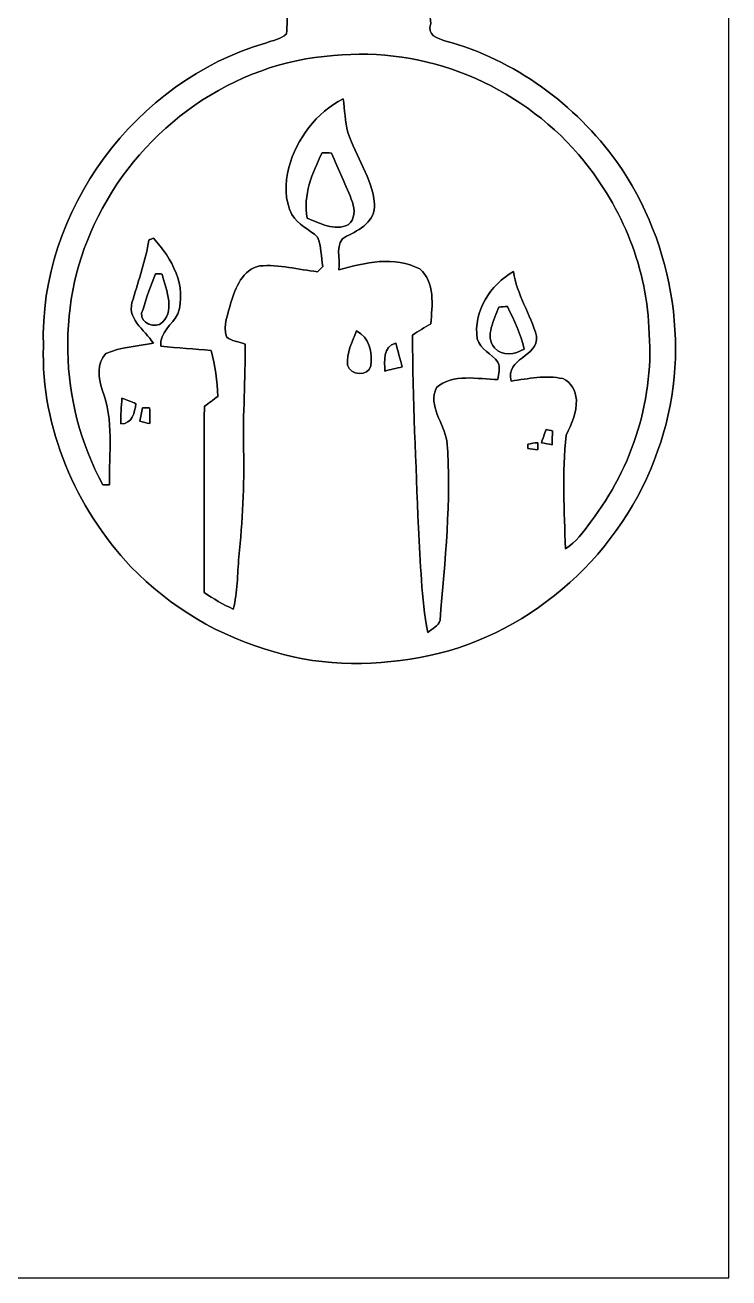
# Model space of a CAD drawing. Header units: centimetres. Extents: x -16.8 to 16.8, y -16.7 to 16.7.
# Drawn here: x 5.47 to 16.77, y -16.67 to 3.45 of the extents above; entities that cross this region are included whole.
import ezdxf

# ---------------------------------------------------------------- set-up
doc = ezdxf.new("R2010")
doc.units = ezdxf.units.CM
doc.header["$MEASUREMENT"] = 0
doc.layers.add('Layer 1', color=7, linetype='Continuous')

msp = doc.modelspace()

# ---------------------------------------------------------------- linework, layer by layer
at = {"layer": 'Layer 1', "color": 7}
for points, knots in [([(-16.77458, 16.66875), (-16.77458, 16.66875), (16.77458, 16.66875), (16.77458, 16.66875), (16.77458, 16.66875), (16.77458, 16.66875), (16.77458, -16.66875), (16.77458, -16.66875), (16.77458, -16.66875), (16.77458, -16.66875), (-16.77458, -16.66875), (-16.77458, -16.66875), (-16.77458, -16.66875), (-16.77458, -16.66875), (-16.77458, 16.66875), (-16.77458, 16.66875), (-16.77458, 16.66875), (-16.77458, 16.66875), (-16.77458, 16.66875), (-16.77458, 16.66875)], [0, 0, 0, 0, 0.16666667, 0.16666667, 0.16666667, 0.16666667, 0.33333333, 0.33333333, 0.33333333, 0.33333333, 0.5, 0.5, 0.5, 0.5, 0.66666667, 0.66666667, 0.66666667, 0.66666667, 1, 1, 1, 1]), ([(10.43869, 6.35494), (10.18364, 6.14292), (10.07075, 5.80566), (10.03512, 5.48605), (10.03512, 5.48605), (9.97867, 5.09023), (10.21221, 4.75227), (10.40659, 4.43265), (10.40659, 4.43265), (10.1787, 4.37797), (9.89295, 4.36316), (9.76242, 4.13773), (9.76242, 4.13773), (9.64565, 3.87703), (9.69927, 3.58387), (9.66541, 3.308), (9.66541, 3.308), (9.58003, 3.21451), (9.43998, 3.20604), (9.33027, 3.15842), (9.33027, 3.15842), (7.24852, 2.55588), (5.68889, 0.46461), (5.76157, -1.71097), (5.76157, -1.71097), (5.72382, -3.01907), (6.27909, -4.30354), (7.16844, -5.24898), (7.16844, -5.24898), (7.79427, -5.89915), (8.59931, -6.37575), (9.46856, -6.61741), (9.46856, -6.61741), (10.27606, -6.86188), (11.14531, -6.84601), (11.96587, -6.67702), (11.96587, -6.67702), (13.64439, -6.30908), (15.06855, -5.01191), (15.6277, -3.39231), (15.6277, -3.39231), (16.19003, -1.8602), (15.90816, -0.07514), (14.97365, 1.25236), (14.97365, 1.25236), (14.30443, 2.17487), (13.33112, 2.89243), (12.22587, 3.19123), (12.22587, 3.19123), (12.10204, 3.23391), (11.90907, 3.28083), (11.98457, 3.47345), (11.98457, 3.47345), (11.95246, 3.73239), (12.01349, 4.02872), (11.8304, 4.24497), (11.8304, 4.24497), (11.65542, 4.36421), (11.44305, 4.40302), (11.23774, 4.43195), (11.23774, 4.43195), (11.33898, 4.60022), (11.46351, 4.75827), (11.5256, 4.947), (11.5256, 4.947), (11.64414, 5.26803), (11.5951, 5.62681), (11.48256, 5.94184), (11.48256, 5.94184), (11.40425, 6.15985), (11.24761, 6.35106), (11.03877, 6.45442), (11.03877, 6.45442), (10.84262, 6.54438), (10.59744, 6.49676), (10.43869, 6.35494)], [0, 0, 0, 0, 0.05, 0.05, 0.05, 0.05, 0.1, 0.1, 0.1, 0.1, 0.15, 0.15, 0.15, 0.15, 0.2, 0.2, 0.2, 0.2, 0.25, 0.25, 0.25, 0.25, 0.3, 0.3, 0.3, 0.3, 0.35, 0.35, 0.35, 0.35, 0.4, 0.4, 0.4, 0.4, 0.45, 0.45, 0.45, 0.45, 0.5, 0.5, 0.5, 0.5, 0.55, 0.55, 0.55, 0.55, 0.6, 0.6, 0.6, 0.6, 0.65, 0.65, 0.65, 0.65, 0.7, 0.7, 0.7, 0.7, 0.75, 0.75, 0.75, 0.75, 0.8, 0.8, 0.8, 0.8, 0.85, 0.85, 0.85, 0.85, 0.9, 0.9, 0.9, 0.9, 1, 1, 1, 1]), ([(10.42247, 2.95663), (11.89284, 3.11432), (13.39532, 2.48638), (14.35523, 1.37195), (14.35523, 1.37195), (15.0181, 0.60008), (15.44637, -0.38629), (15.48694, -1.40935), (15.48694, -1.40935), (15.58925, -2.52095), (15.22977, -3.65231), (14.55173, -4.53284), (14.55173, -4.53284), (14.43426, -4.69018), (14.31819, -4.85669), (14.14745, -4.96147), (14.14745, -4.96147), (14.13228, -4.35398), (14.08818, -3.74121), (14.1605, -3.13725), (14.1605, -3.13725), (14.24234, -2.95769), (14.33019, -2.77107), (14.32348, -2.56857), (14.32348, -2.56857), (14.31325, -2.42993), (14.24234, -2.28106), (14.10582, -2.22885), (14.10582, -2.22885), (13.82854, -2.17029), (13.55055, -2.22991), (13.27609, -2.26907), (13.27609, -2.26907), (13.17625, -1.89724), (13.71917, -1.87995), (13.68496, -1.54764), (13.68496, -1.54764), (13.58547, -1.19274), (13.36604, -0.87877), (13.31419, -0.50765), (13.31419, -0.50765), (12.93918, -0.72531), (12.66155, -1.14441), (12.7321, -1.59068), (12.7321, -1.59068), (12.78079, -1.76071), (12.96494, -1.83092), (13.06266, -1.96674), (13.06266, -1.96674), (13.10922, -2.05387), (13.07359, -2.15406), (13.06301, -2.24578), (13.06301, -2.24578), (12.74092, -2.23802), (12.34052, -2.13995), (12.07523, -2.37384), (12.07523, -2.37384), (11.93518, -2.66312), (12.19764, -2.94958), (12.24527, -3.23003), (12.24527, -3.23003), (12.31688, -4.19171), (12.21246, -5.15267), (12.13414, -6.11011), (12.13414, -6.11011), (12.1091, -6.20642), (12.00785, -6.24875), (11.93588, -6.30414), (11.93588, -6.30414), (11.83005, -5.75028), (11.8237, -5.18407), (11.78595, -4.62315), (11.78595, -4.62315), (11.74715, -3.59234), (11.69599, -2.56117), (11.6907, -1.52964), (11.6907, -1.52964), (11.78736, -1.46756), (11.88544, -1.40723), (11.98421, -1.34832), (11.98421, -1.34832), (12.00856, -1.05974), (12.06041, -0.67874), (11.80818, -0.46884), (11.80818, -0.46884), (11.40319, -0.25647), (10.92517, -0.36195), (10.5089, -0.48436), (10.5089, -0.48436), (10.53959, -0.31256), (10.42741, -0.03669), (10.63061, 0.05574), (10.63061, 0.05574), (10.84121, 0.16016), (11.10051, 0.29563), (11.08075, 0.57891), (11.08075, 0.57891), (11.04441, 0.99483), (10.77983, 1.33738), (10.65389, 1.72473), (10.65389, 1.72473), (10.60485, 1.90077), (10.60309, 2.08562), (10.57945, 2.26483), (10.57945, 2.26483), (10.14659, 2.04082), (9.83227, 1.6256), (9.70315, 1.15958), (9.70315, 1.15958), (9.64212, 0.91369), (9.63295, 0.635), (9.75536, 0.40605), (9.75536, 0.40605), (9.84744, 0.24024), (10.03265, 0.16581), (10.16776, 0.04374), (10.16776, 0.04374), (10.22562, -0.10442), (10.22421, -0.27234), (10.25172, -0.42968), (10.25172, -0.42968), (10.22244, -0.45755), (10.19351, -0.48578), (10.16494, -0.514), (10.16494, -0.514), (9.85626, -0.4766), (9.54969, -0.39335), (9.23643, -0.41981), (9.23643, -0.41981), (8.96232, -0.47378), (8.84908, -0.77153), (8.77358, -1.00753), (8.77358, -1.00753), (8.73478, -1.18357), (8.63882, -1.3776), (8.70444, -1.55893), (8.70444, -1.55893), (8.78522, -1.63124), (8.90058, -1.63759), (9.00112, -1.67393), (9.00112, -1.67393), (9.01171, -2.23908), (8.96373, -2.80353), (8.97819, -3.36903), (8.97819, -3.36903), (8.99089, -3.94476), (8.95773, -4.51979), (8.90305, -5.0927), (8.90305, -5.0927), (8.87377, -5.37104), (8.88577, -5.65679), (8.81133, -5.92914), (8.81133, -5.92914), (8.64729, -5.85541), (8.49277, -5.76298), (8.34319, -5.66385), (8.34319, -5.66385), (8.34461, -4.66654), (8.3379, -3.66959), (8.34849, -2.67264), (8.34849, -2.67264), (8.42081, -2.62043), (8.49277, -2.56752), (8.56509, -2.51425), (8.56509, -2.51425), (8.55451, -2.26589), (8.51888, -2.01859), (8.45961, -1.77694), (8.45961, -1.77694), (8.18868, -1.75295), (7.9181, -1.73673), (7.64787, -1.70815), (7.64787, -1.70815), (7.626, -1.48837), (7.83167, -1.36419), (7.92445, -1.18921), (7.92445, -1.18921), (8.06979, -0.7366), (7.82461, -0.30127), (7.53181, 0.02505), (7.53181, 0.02505), (7.51311, 0.01764), (7.47571, 0.00282), (7.45702, -0.00459), (7.45702, -0.00459), (7.40622, -0.32914), (7.29051, -0.63747), (7.20549, -0.95321), (7.20549, -0.95321), (7.07072, -1.25695), (7.39246, -1.4411), (7.52898, -1.66053), (7.52898, -1.66053), (7.27322, -1.71062), (7.0037, -1.71803), (6.76487, -1.82774), (6.76487, -1.82774), (6.61987, -1.97908), (6.64351, -2.22391), (6.70631, -2.40736), (6.70631, -2.40736), (6.90139, -2.89172), (6.81073, -3.42477), (6.8266, -3.93347), (6.8266, -3.93347), (6.79873, -3.93383), (6.74299, -3.93488), (6.71512, -3.93524), (6.71512, -3.93524), (6.00498, -2.61973), (5.95348, -0.96026), (6.64245, 0.37394), (6.64245, 0.37394), (7.35083, 1.80305), (8.81803, 2.85186), (10.42247, 2.95663)], [0, 0, 0, 0, 0.01818182, 0.01818182, 0.01818182, 0.01818182, 0.03636364, 0.03636364, 0.03636364, 0.03636364, 0.05454545, 0.05454545, 0.05454545, 0.05454545, 0.07272727, 0.07272727, 0.07272727, 0.07272727, 0.09090909, 0.09090909, 0.09090909, 0.09090909, 0.10909091, 0.10909091, 0.10909091, 0.10909091, 0.12727273, 0.12727273, 0.12727273, 0.12727273, 0.14545455, 0.14545455, 0.14545455, 0.14545455, 0.16363636, 0.16363636, 0.16363636, 0.16363636, 0.18181818, 0.18181818, 0.18181818, 0.18181818, 0.2, 0.2, 0.2, 0.2, 0.21818182, 0.21818182, 0.21818182, 0.21818182, 0.23636364, 0.23636364, 0.23636364, 0.23636364, 0.25454545, 0.25454545, 0.25454545, 0.25454545, 0.27272727, 0.27272727, 0.27272727, 0.27272727, 0.29090909, 0.29090909, 0.29090909, 0.29090909, 0.30909091, 0.30909091, 0.30909091, 0.30909091, 0.32727273, 0.32727273, 0.32727273, 0.32727273, 0.34545455, 0.34545455, 0.34545455, 0.34545455, 0.36363636, 0.36363636, 0.36363636, 0.36363636, 0.38181818, 0.38181818, 0.38181818, 0.38181818, 0.4, 0.4, 0.4, 0.4, 0.41818182, 0.41818182, 0.41818182, 0.41818182, 0.43636364, 0.43636364, 0.43636364, 0.43636364, 0.45454545, 0.45454545, 0.45454545, 0.45454545, 0.47272727, 0.47272727, 0.47272727, 0.47272727, 0.49090909, 0.49090909, 0.49090909, 0.49090909, 0.50909091, 0.50909091, 0.50909091, 0.50909091, 0.52727273, 0.52727273, 0.52727273, 0.52727273, 0.54545455, 0.54545455, 0.54545455, 0.54545455, 0.56363636, 0.56363636, 0.56363636, 0.56363636, 0.58181818, 0.58181818, 0.58181818, 0.58181818, 0.6, 0.6, 0.6, 0.6, 0.61818182, 0.61818182, 0.61818182, 0.61818182, 0.63636364, 0.63636364, 0.63636364, 0.63636364, 0.65454545, 0.65454545, 0.65454545, 0.65454545, 0.67272727, 0.67272727, 0.67272727, 0.67272727, 0.69090909, 0.69090909, 0.69090909, 0.69090909, 0.70909091, 0.70909091, 0.70909091, 0.70909091, 0.72727273, 0.72727273, 0.72727273, 0.72727273, 0.74545455, 0.74545455, 0.74545455, 0.74545455, 0.76363636, 0.76363636, 0.76363636, 0.76363636, 0.78181818, 0.78181818, 0.78181818, 0.78181818, 0.8, 0.8, 0.8, 0.8, 0.81818182, 0.81818182, 0.81818182, 0.81818182, 0.83636364, 0.83636364, 0.83636364, 0.83636364, 0.85454545, 0.85454545, 0.85454545, 0.85454545, 0.87272727, 0.87272727, 0.87272727, 0.87272727, 0.89090909, 0.89090909, 0.89090909, 0.89090909, 0.90909091, 0.90909091, 0.90909091, 0.90909091, 0.92727273, 0.92727273, 0.92727273, 0.92727273, 0.94545455, 0.94545455, 0.94545455, 0.94545455, 0.96363636, 0.96363636, 0.96363636, 0.96363636, 1, 1, 1, 1]), ([(10.23902, 1.39771), (10.28947, 1.39594), (10.34027, 1.39418), (10.39107, 1.39206), (10.39107, 1.39206), (10.49584, 1.12607), (10.62919, 0.87207), (10.72586, 0.6029), (10.72586, 0.6029), (10.77277, 0.48366), (10.76431, 0.32738), (10.65918, 0.2413), (10.65918, 0.2413), (10.4394, 0.13688), (10.19951, 0.26282), (9.99913, 0.34749), (9.99913, 0.34749), (9.92822, 0.71931), (10.08168, 1.07068), (10.23902, 1.39771)], [0, 0, 0, 0, 0.16666667, 0.16666667, 0.16666667, 0.16666667, 0.33333333, 0.33333333, 0.33333333, 0.33333333, 0.5, 0.5, 0.5, 0.5, 0.66666667, 0.66666667, 0.66666667, 0.66666667, 1, 1, 1, 1]), ([(7.56497, -0.54575), (7.59072, -0.54681), (7.64293, -0.54892), (7.66904, -0.54998), (7.66904, -0.54998), (7.73465, -0.81492), (7.90222, -1.16628), (7.62847, -1.35961), (7.62847, -1.35961), (7.49018, -1.41182), (7.25593, -1.29646), (7.36671, -1.11478), (7.36671, -1.11478), (7.41574, -0.91969), (7.49194, -0.73307), (7.56497, -0.54575)], [0, 0, 0, 0, 0.2, 0.2, 0.2, 0.2, 0.4, 0.4, 0.4, 0.4, 0.6, 0.6, 0.6, 0.6, 1, 1, 1, 1]), ([(13.07677, -1.08091), (13.12333, -1.07738), (13.17061, -1.07421), (13.21788, -1.07139), (13.21788, -1.07139), (13.3223, -1.29258), (13.43025, -1.51483), (13.48493, -1.75507), (13.48493, -1.75507), (13.33782, -1.84326), (13.13744, -1.87643), (13.00868, -1.73743), (13.00868, -1.73743), (12.8464, -1.54058), (13.01044, -1.28693), (13.07677, -1.08091)], [0, 0, 0, 0, 0.2, 0.2, 0.2, 0.2, 0.4, 0.4, 0.4, 0.4, 0.6, 0.6, 0.6, 0.6, 1, 1, 1, 1]), ([(10.79253, -1.46332), (11.00243, -1.56422), (11.04547, -1.81116), (11.02113, -2.02424), (11.02113, -2.02424), (10.98656, -2.20274), (10.68387, -2.17382), (10.64895, -2.01471), (10.64895, -2.01471), (10.63131, -1.81786), (10.72092, -1.63936), (10.79253, -1.46332)], [0, 0, 0, 0, 0.25, 0.25, 0.25, 0.25, 0.5, 0.5, 0.5, 0.5, 1, 1, 1, 1]), ([(11.24902, -2.11102), (11.24197, -1.94451), (11.20846, -1.71909), (11.42189, -1.65735), (11.42189, -1.65735), (11.44799, -1.7526), (11.49985, -1.94275), (11.5256, -2.038), (11.5256, -2.038), (11.43776, -2.06693), (11.32981, -2.08033), (11.24902, -2.11102)], [0, 0, 0, 0, 0.25, 0.25, 0.25, 0.25, 0.5, 0.5, 0.5, 0.5, 1, 1, 1, 1]), ([(7.02486, -2.54106), (7.10001, -2.56999), (7.17409, -2.60033), (7.24852, -2.63172), (7.24852, -2.63172), (7.22665, -2.77424), (7.19772, -2.95275), (7.0044, -2.95698), (7.0044, -2.95698), (7.00617, -2.81623), (7.01287, -2.68005), (7.02486, -2.54106)], [0, 0, 0, 0, 0.25, 0.25, 0.25, 0.25, 0.5, 0.5, 0.5, 0.5, 1, 1, 1, 1]), ([(7.3533, -2.70016), (7.38223, -2.70016), (7.44008, -2.70051), (7.46901, -2.70051), (7.46901, -2.70051), (7.47113, -2.78412), (7.47183, -2.86808), (7.47042, -2.95169), (7.47042, -2.95169), (7.4168, -2.93864), (7.36388, -2.92629), (7.31097, -2.91359), (7.31097, -2.91359), (7.32472, -2.84233), (7.33919, -2.77107), (7.3533, -2.70016)], [0, 0, 0, 0, 0.2, 0.2, 0.2, 0.2, 0.4, 0.4, 0.4, 0.4, 0.6, 0.6, 0.6, 0.6, 1, 1, 1, 1]), ([(13.83841, -3.04553), (13.86381, -3.05153), (13.91426, -3.06352), (13.93931, -3.06917), (13.93931, -3.06917), (13.93825, -3.12491), (13.93578, -3.23638), (13.93472, -3.29177), (13.93472, -3.29177), (13.87651, -3.28119), (13.81831, -3.2699), (13.76116, -3.25896), (13.76116, -3.25896), (13.78514, -3.18699), (13.8109, -3.11609), (13.83841, -3.04553)], [0, 0, 0, 0, 0.2, 0.2, 0.2, 0.2, 0.4, 0.4, 0.4, 0.4, 0.6, 0.6, 0.6, 0.6, 1, 1, 1, 1]), ([(13.54314, -3.27942), (13.59641, -3.27166), (13.65003, -3.26425), (13.70436, -3.25755), (13.70436, -3.25755), (13.70436, -3.28683), (13.70436, -3.34539), (13.70436, -3.37467), (13.70436, -3.37467), (13.65003, -3.36726), (13.59641, -3.36021), (13.54314, -3.3528), (13.54314, -3.3528), (13.54314, -3.33446), (13.54314, -3.29777), (13.54314, -3.27942)], [0, 0, 0, 0, 0.2, 0.2, 0.2, 0.2, 0.4, 0.4, 0.4, 0.4, 0.6, 0.6, 0.6, 0.6, 1, 1, 1, 1])]:
    msp.add_open_spline(points, degree=3, knots=knots, dxfattribs=at)
at = {"layer": 'Layer 1', "color": 253}
for points, knots in [([(10.43869, 6.35494), (10.59744, 6.49676), (10.84262, 6.54438), (11.03877, 6.45442), (11.03877, 6.45442), (11.24761, 6.35106), (11.40425, 6.15985), (11.48256, 5.94184), (11.48256, 5.94184), (11.5951, 5.62681), (11.64414, 5.26803), (11.5256, 4.947), (11.5256, 4.947), (11.46351, 4.75827), (11.33898, 4.60022), (11.23774, 4.43195), (11.23774, 4.43195), (11.44305, 4.40302), (11.65542, 4.36421), (11.8304, 4.24497), (11.8304, 4.24497), (12.01349, 4.02872), (11.95246, 3.73239), (11.98457, 3.47345), (11.98457, 3.47345), (11.90907, 3.28083), (12.10204, 3.23391), (12.22587, 3.19123), (12.22587, 3.19123), (13.33112, 2.89243), (14.30443, 2.17487), (14.97365, 1.25236), (14.97365, 1.25236), (15.90816, -0.07514), (16.19003, -1.8602), (15.6277, -3.39231), (15.6277, -3.39231), (15.06855, -5.01191), (13.64439, -6.30908), (11.96587, -6.67702), (11.96587, -6.67702), (11.14531, -6.84601), (10.27606, -6.86188), (9.46856, -6.61741), (9.46856, -6.61741), (8.59931, -6.37575), (7.79427, -5.89915), (7.16844, -5.24898), (7.16844, -5.24898), (6.27909, -4.30354), (5.72382, -3.01907), (5.76157, -1.71097), (5.76157, -1.71097), (5.68889, 0.46461), (7.24852, 2.55588), (9.33027, 3.15842), (9.33027, 3.15842), (9.43998, 3.20604), (9.58003, 3.21451), (9.66541, 3.308), (9.66541, 3.308), (9.69927, 3.58387), (9.64565, 3.87703), (9.76242, 4.13773), (9.76242, 4.13773), (9.89295, 4.36316), (10.1787, 4.37797), (10.40659, 4.43265), (10.40659, 4.43265), (10.21221, 4.75227), (9.97867, 5.09023), (10.03512, 5.48605), (10.03512, 5.48605), (10.07075, 5.80566), (10.18364, 6.14292), (10.43869, 6.35494), (10.43869, 6.35494), (10.43869, 6.35494), (10.43869, 6.35494), (10.43869, 6.35494)], [0, 0, 0, 0, 0.04761905, 0.04761905, 0.04761905, 0.04761905, 0.0952381, 0.0952381, 0.0952381, 0.0952381, 0.14285714, 0.14285714, 0.14285714, 0.14285714, 0.19047619, 0.19047619, 0.19047619, 0.19047619, 0.23809524, 0.23809524, 0.23809524, 0.23809524, 0.28571429, 0.28571429, 0.28571429, 0.28571429, 0.33333333, 0.33333333, 0.33333333, 0.33333333, 0.38095238, 0.38095238, 0.38095238, 0.38095238, 0.42857143, 0.42857143, 0.42857143, 0.42857143, 0.47619048, 0.47619048, 0.47619048, 0.47619048, 0.52380952, 0.52380952, 0.52380952, 0.52380952, 0.57142857, 0.57142857, 0.57142857, 0.57142857, 0.61904762, 0.61904762, 0.61904762, 0.61904762, 0.66666667, 0.66666667, 0.66666667, 0.66666667, 0.71428571, 0.71428571, 0.71428571, 0.71428571, 0.76190476, 0.76190476, 0.76190476, 0.76190476, 0.80952381, 0.80952381, 0.80952381, 0.80952381, 0.85714286, 0.85714286, 0.85714286, 0.85714286, 0.9047619, 0.9047619, 0.9047619, 0.9047619, 1, 1, 1, 1]), ([(10.42247, 2.95663), (8.81803, 2.85186), (7.35083, 1.80305), (6.64245, 0.37394), (6.64245, 0.37394), (5.95348, -0.96026), (6.00498, -2.61973), (6.71512, -3.93524), (6.71512, -3.93524), (6.74299, -3.93488), (6.79873, -3.93383), (6.8266, -3.93347), (6.8266, -3.93347), (6.81073, -3.42477), (6.90139, -2.89172), (6.70631, -2.40736), (6.70631, -2.40736), (6.64351, -2.22391), (6.61987, -1.97908), (6.76487, -1.82774), (6.76487, -1.82774), (7.0037, -1.71803), (7.27322, -1.71062), (7.52898, -1.66053), (7.52898, -1.66053), (7.39246, -1.4411), (7.07072, -1.25695), (7.20549, -0.95321), (7.20549, -0.95321), (7.29051, -0.63747), (7.40622, -0.32914), (7.45702, -0.00459), (7.45702, -0.00459), (7.47571, 0.00282), (7.51311, 0.01764), (7.53181, 0.02505), (7.53181, 0.02505), (7.82461, -0.30127), (8.06979, -0.7366), (7.92445, -1.18921), (7.92445, -1.18921), (7.83167, -1.36419), (7.626, -1.48837), (7.64787, -1.70815), (7.64787, -1.70815), (7.9181, -1.73673), (8.18868, -1.75295), (8.45961, -1.77694), (8.45961, -1.77694), (8.51888, -2.01859), (8.55451, -2.26589), (8.56509, -2.51425), (8.56509, -2.51425), (8.49277, -2.56752), (8.42081, -2.62043), (8.34849, -2.67264), (8.34849, -2.67264), (8.3379, -3.66959), (8.34461, -4.66654), (8.34319, -5.66385), (8.34319, -5.66385), (8.49277, -5.76298), (8.64729, -5.85541), (8.81133, -5.92914), (8.81133, -5.92914), (8.88577, -5.65679), (8.87377, -5.37104), (8.90305, -5.0927), (8.90305, -5.0927), (8.95773, -4.51979), (8.99089, -3.94476), (8.97819, -3.36903), (8.97819, -3.36903), (8.96373, -2.80353), (9.01171, -2.23908), (9.00112, -1.67393), (9.00112, -1.67393), (8.90058, -1.63759), (8.78522, -1.63124), (8.70444, -1.55893), (8.70444, -1.55893), (8.63882, -1.3776), (8.73478, -1.18357), (8.77358, -1.00753), (8.77358, -1.00753), (8.84908, -0.77153), (8.96232, -0.47378), (9.23643, -0.41981), (9.23643, -0.41981), (9.54969, -0.39335), (9.85626, -0.4766), (10.16494, -0.514), (10.16494, -0.514), (10.19351, -0.48578), (10.22244, -0.45755), (10.25172, -0.42968), (10.25172, -0.42968), (10.22421, -0.27234), (10.22562, -0.10442), (10.16776, 0.04374), (10.16776, 0.04374), (10.03265, 0.16581), (9.84744, 0.24024), (9.75536, 0.40605), (9.75536, 0.40605), (9.63295, 0.635), (9.64212, 0.91369), (9.70315, 1.15958), (9.70315, 1.15958), (9.83227, 1.6256), (10.14659, 2.04082), (10.57945, 2.26483), (10.57945, 2.26483), (10.60309, 2.08562), (10.60485, 1.90077), (10.65389, 1.72473), (10.65389, 1.72473), (10.77983, 1.33738), (11.04441, 0.99483), (11.08075, 0.57891), (11.08075, 0.57891), (11.10051, 0.29563), (10.84121, 0.16016), (10.63061, 0.05574), (10.63061, 0.05574), (10.42741, -0.03669), (10.53959, -0.31256), (10.5089, -0.48436), (10.5089, -0.48436), (10.92517, -0.36195), (11.40319, -0.25647), (11.80818, -0.46884), (11.80818, -0.46884), (12.06041, -0.67874), (12.00856, -1.05974), (11.98421, -1.34832), (11.98421, -1.34832), (11.88544, -1.40723), (11.78736, -1.46756), (11.6907, -1.52964), (11.6907, -1.52964), (11.69599, -2.56117), (11.74715, -3.59234), (11.78595, -4.62315), (11.78595, -4.62315), (11.8237, -5.18407), (11.83005, -5.75028), (11.93588, -6.30414), (11.93588, -6.30414), (12.00785, -6.24875), (12.1091, -6.20642), (12.13414, -6.11011), (12.13414, -6.11011), (12.21246, -5.15267), (12.31688, -4.19171), (12.24527, -3.23003), (12.24527, -3.23003), (12.19764, -2.94958), (11.93518, -2.66312), (12.07523, -2.37384), (12.07523, -2.37384), (12.34052, -2.13995), (12.74092, -2.23802), (13.06301, -2.24578), (13.06301, -2.24578), (13.07359, -2.15406), (13.10922, -2.05387), (13.06266, -1.96674), (13.06266, -1.96674), (12.96494, -1.83092), (12.78079, -1.76071), (12.7321, -1.59068), (12.7321, -1.59068), (12.66155, -1.14441), (12.93918, -0.72531), (13.31419, -0.50765), (13.31419, -0.50765), (13.36604, -0.87877), (13.58547, -1.19274), (13.68496, -1.54764), (13.68496, -1.54764), (13.71917, -1.87995), (13.17625, -1.89724), (13.27609, -2.26907), (13.27609, -2.26907), (13.55055, -2.22991), (13.82854, -2.17029), (14.10582, -2.22885), (14.10582, -2.22885), (14.24234, -2.28106), (14.31325, -2.42993), (14.32348, -2.56857), (14.32348, -2.56857), (14.33019, -2.77107), (14.24234, -2.95769), (14.1605, -3.13725), (14.1605, -3.13725), (14.08818, -3.74121), (14.13228, -4.35398), (14.14745, -4.96147), (14.14745, -4.96147), (14.31819, -4.85669), (14.43426, -4.69018), (14.55173, -4.53284), (14.55173, -4.53284), (15.22977, -3.65231), (15.58925, -2.52095), (15.48694, -1.40935), (15.48694, -1.40935), (15.44637, -0.38629), (15.0181, 0.60008), (14.35523, 1.37195), (14.35523, 1.37195), (13.39532, 2.48638), (11.89284, 3.11432), (10.42247, 2.95663), (10.42247, 2.95663), (10.42247, 2.95663), (10.42247, 2.95663), (10.42247, 2.95663)], [0, 0, 0, 0, 0.01785714, 0.01785714, 0.01785714, 0.01785714, 0.03571429, 0.03571429, 0.03571429, 0.03571429, 0.05357143, 0.05357143, 0.05357143, 0.05357143, 0.07142857, 0.07142857, 0.07142857, 0.07142857, 0.08928571, 0.08928571, 0.08928571, 0.08928571, 0.10714286, 0.10714286, 0.10714286, 0.10714286, 0.125, 0.125, 0.125, 0.125, 0.14285714, 0.14285714, 0.14285714, 0.14285714, 0.16071429, 0.16071429, 0.16071429, 0.16071429, 0.17857143, 0.17857143, 0.17857143, 0.17857143, 0.19642857, 0.19642857, 0.19642857, 0.19642857, 0.21428571, 0.21428571, 0.21428571, 0.21428571, 0.23214286, 0.23214286, 0.23214286, 0.23214286, 0.25, 0.25, 0.25, 0.25, 0.26785714, 0.26785714, 0.26785714, 0.26785714, 0.28571429, 0.28571429, 0.28571429, 0.28571429, 0.30357143, 0.30357143, 0.30357143, 0.30357143, 0.32142857, 0.32142857, 0.32142857, 0.32142857, 0.33928571, 0.33928571, 0.33928571, 0.33928571, 0.35714286, 0.35714286, 0.35714286, 0.35714286, 0.375, 0.375, 0.375, 0.375, 0.39285714, 0.39285714, 0.39285714, 0.39285714, 0.41071429, 0.41071429, 0.41071429, 0.41071429, 0.42857143, 0.42857143, 0.42857143, 0.42857143, 0.44642857, 0.44642857, 0.44642857, 0.44642857, 0.46428571, 0.46428571, 0.46428571, 0.46428571, 0.48214286, 0.48214286, 0.48214286, 0.48214286, 0.5, 0.5, 0.5, 0.5, 0.51785714, 0.51785714, 0.51785714, 0.51785714, 0.53571429, 0.53571429, 0.53571429, 0.53571429, 0.55357143, 0.55357143, 0.55357143, 0.55357143, 0.57142857, 0.57142857, 0.57142857, 0.57142857, 0.58928571, 0.58928571, 0.58928571, 0.58928571, 0.60714286, 0.60714286, 0.60714286, 0.60714286, 0.625, 0.625, 0.625, 0.625, 0.64285714, 0.64285714, 0.64285714, 0.64285714, 0.66071429, 0.66071429, 0.66071429, 0.66071429, 0.67857143, 0.67857143, 0.67857143, 0.67857143, 0.69642857, 0.69642857, 0.69642857, 0.69642857, 0.71428571, 0.71428571, 0.71428571, 0.71428571, 0.73214286, 0.73214286, 0.73214286, 0.73214286, 0.75, 0.75, 0.75, 0.75, 0.76785714, 0.76785714, 0.76785714, 0.76785714, 0.78571429, 0.78571429, 0.78571429, 0.78571429, 0.80357143, 0.80357143, 0.80357143, 0.80357143, 0.82142857, 0.82142857, 0.82142857, 0.82142857, 0.83928571, 0.83928571, 0.83928571, 0.83928571, 0.85714286, 0.85714286, 0.85714286, 0.85714286, 0.875, 0.875, 0.875, 0.875, 0.89285714, 0.89285714, 0.89285714, 0.89285714, 0.91071429, 0.91071429, 0.91071429, 0.91071429, 0.92857143, 0.92857143, 0.92857143, 0.92857143, 0.94642857, 0.94642857, 0.94642857, 0.94642857, 0.96428571, 0.96428571, 0.96428571, 0.96428571, 1, 1, 1, 1]), ([(10.23902, 1.39771), (10.08168, 1.07068), (9.92822, 0.71931), (9.99913, 0.34749), (9.99913, 0.34749), (10.19951, 0.26282), (10.4394, 0.13688), (10.65918, 0.2413), (10.65918, 0.2413), (10.76431, 0.32738), (10.77277, 0.48366), (10.72586, 0.6029), (10.72586, 0.6029), (10.62919, 0.87207), (10.49584, 1.12607), (10.39107, 1.39206), (10.39107, 1.39206), (10.34027, 1.39418), (10.28947, 1.39594), (10.23902, 1.39771), (10.23902, 1.39771), (10.23902, 1.39771), (10.23902, 1.39771), (10.23902, 1.39771)], [0, 0, 0, 0, 0.14285714, 0.14285714, 0.14285714, 0.14285714, 0.28571429, 0.28571429, 0.28571429, 0.28571429, 0.42857143, 0.42857143, 0.42857143, 0.42857143, 0.57142857, 0.57142857, 0.57142857, 0.57142857, 0.71428571, 0.71428571, 0.71428571, 0.71428571, 1, 1, 1, 1]), ([(7.56497, -0.54575), (7.49194, -0.73307), (7.41574, -0.91969), (7.36671, -1.11478), (7.36671, -1.11478), (7.25593, -1.29646), (7.49018, -1.41182), (7.62847, -1.35961), (7.62847, -1.35961), (7.90222, -1.16628), (7.73465, -0.81492), (7.66904, -0.54998), (7.66904, -0.54998), (7.64293, -0.54892), (7.59072, -0.54681), (7.56497, -0.54575), (7.56497, -0.54575), (7.56497, -0.54575), (7.56497, -0.54575), (7.56497, -0.54575)], [0, 0, 0, 0, 0.16666667, 0.16666667, 0.16666667, 0.16666667, 0.33333333, 0.33333333, 0.33333333, 0.33333333, 0.5, 0.5, 0.5, 0.5, 0.66666667, 0.66666667, 0.66666667, 0.66666667, 1, 1, 1, 1]), ([(13.07677, -1.08091), (13.01044, -1.28693), (12.8464, -1.54058), (13.00868, -1.73743), (13.00868, -1.73743), (13.13744, -1.87643), (13.33782, -1.84326), (13.48493, -1.75507), (13.48493, -1.75507), (13.43025, -1.51483), (13.3223, -1.29258), (13.21788, -1.07139), (13.21788, -1.07139), (13.17061, -1.07421), (13.12333, -1.07738), (13.07677, -1.08091), (13.07677, -1.08091), (13.07677, -1.08091), (13.07677, -1.08091), (13.07677, -1.08091)], [0, 0, 0, 0, 0.16666667, 0.16666667, 0.16666667, 0.16666667, 0.33333333, 0.33333333, 0.33333333, 0.33333333, 0.5, 0.5, 0.5, 0.5, 0.66666667, 0.66666667, 0.66666667, 0.66666667, 1, 1, 1, 1]), ([(10.79253, -1.46332), (10.72092, -1.63936), (10.63131, -1.81786), (10.64895, -2.01471), (10.64895, -2.01471), (10.68387, -2.17382), (10.98656, -2.20274), (11.02113, -2.02424), (11.02113, -2.02424), (11.04547, -1.81116), (11.00243, -1.56422), (10.79253, -1.46332), (10.79253, -1.46332), (10.79253, -1.46332), (10.79253, -1.46332), (10.79253, -1.46332)], [0, 0, 0, 0, 0.2, 0.2, 0.2, 0.2, 0.4, 0.4, 0.4, 0.4, 0.6, 0.6, 0.6, 0.6, 1, 1, 1, 1]), ([(11.24902, -2.11102), (11.32981, -2.08033), (11.43776, -2.06693), (11.5256, -2.038), (11.5256, -2.038), (11.49985, -1.94275), (11.44799, -1.7526), (11.42189, -1.65735), (11.42189, -1.65735), (11.20846, -1.71909), (11.24197, -1.94451), (11.24902, -2.11102), (11.24902, -2.11102), (11.24902, -2.11102), (11.24902, -2.11102), (11.24902, -2.11102)], [0, 0, 0, 0, 0.2, 0.2, 0.2, 0.2, 0.4, 0.4, 0.4, 0.4, 0.6, 0.6, 0.6, 0.6, 1, 1, 1, 1]), ([(7.02486, -2.54106), (7.01287, -2.68005), (7.00617, -2.81623), (7.0044, -2.95698), (7.0044, -2.95698), (7.19772, -2.95275), (7.22665, -2.77424), (7.24852, -2.63172), (7.24852, -2.63172), (7.17409, -2.60033), (7.10001, -2.56999), (7.02486, -2.54106), (7.02486, -2.54106), (7.02486, -2.54106), (7.02486, -2.54106), (7.02486, -2.54106)], [0, 0, 0, 0, 0.2, 0.2, 0.2, 0.2, 0.4, 0.4, 0.4, 0.4, 0.6, 0.6, 0.6, 0.6, 1, 1, 1, 1]), ([(7.3533, -2.70016), (7.33919, -2.77107), (7.32472, -2.84233), (7.31097, -2.91359), (7.31097, -2.91359), (7.36388, -2.92629), (7.4168, -2.93864), (7.47042, -2.95169), (7.47042, -2.95169), (7.47183, -2.86808), (7.47113, -2.78412), (7.46901, -2.70051), (7.46901, -2.70051), (7.44008, -2.70051), (7.38223, -2.70016), (7.3533, -2.70016), (7.3533, -2.70016), (7.3533, -2.70016), (7.3533, -2.70016), (7.3533, -2.70016)], [0, 0, 0, 0, 0.16666667, 0.16666667, 0.16666667, 0.16666667, 0.33333333, 0.33333333, 0.33333333, 0.33333333, 0.5, 0.5, 0.5, 0.5, 0.66666667, 0.66666667, 0.66666667, 0.66666667, 1, 1, 1, 1]), ([(13.83841, -3.04553), (13.8109, -3.11609), (13.78514, -3.18699), (13.76116, -3.25896), (13.76116, -3.25896), (13.81831, -3.2699), (13.87651, -3.28119), (13.93472, -3.29177), (13.93472, -3.29177), (13.93578, -3.23638), (13.93825, -3.12491), (13.93931, -3.06917), (13.93931, -3.06917), (13.91426, -3.06352), (13.86381, -3.05153), (13.83841, -3.04553), (13.83841, -3.04553), (13.83841, -3.04553), (13.83841, -3.04553), (13.83841, -3.04553)], [0, 0, 0, 0, 0.16666667, 0.16666667, 0.16666667, 0.16666667, 0.33333333, 0.33333333, 0.33333333, 0.33333333, 0.5, 0.5, 0.5, 0.5, 0.66666667, 0.66666667, 0.66666667, 0.66666667, 1, 1, 1, 1]), ([(13.54314, -3.27942), (13.54314, -3.29777), (13.54314, -3.33446), (13.54314, -3.3528), (13.54314, -3.3528), (13.59641, -3.36021), (13.65003, -3.36726), (13.70436, -3.37467), (13.70436, -3.37467), (13.70436, -3.34539), (13.70436, -3.28683), (13.70436, -3.25755), (13.70436, -3.25755), (13.65003, -3.26425), (13.59641, -3.27166), (13.54314, -3.27942)], [0, 0, 0, 0, 0.2, 0.2, 0.2, 0.2, 0.4, 0.4, 0.4, 0.4, 0.6, 0.6, 0.6, 0.6, 1, 1, 1, 1])]:
    msp.add_open_spline(points, degree=3, knots=knots, dxfattribs=at)

doc.saveas('drawing.dxf')
